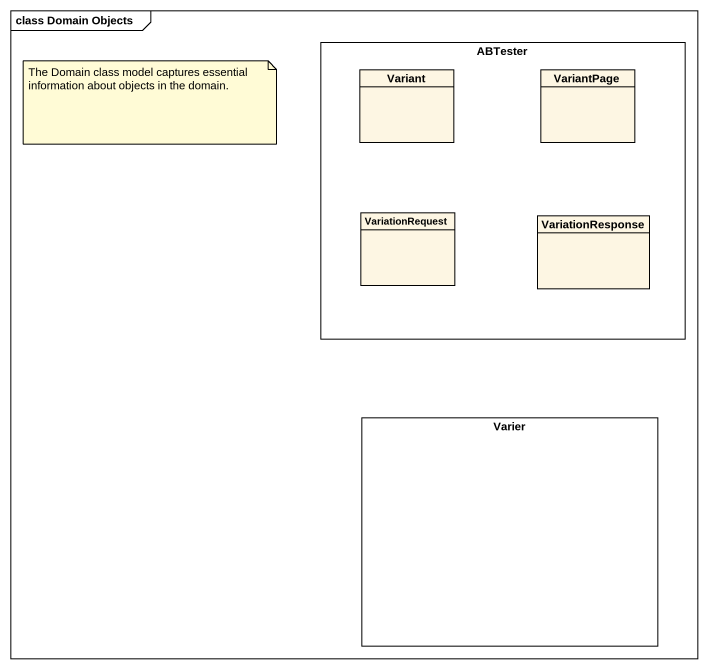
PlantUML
@startuml
mainframe class Domain Objects
allowmixing
hide circle
hide empty members
rectangle ABTester {
  class Variant
  class VariantPage
  class VariationRequest
  class VariationResponse
}
rectangle Varier
note as N1
  The Domain class model captures essential information about objects in the domain.
end note
@enduml
